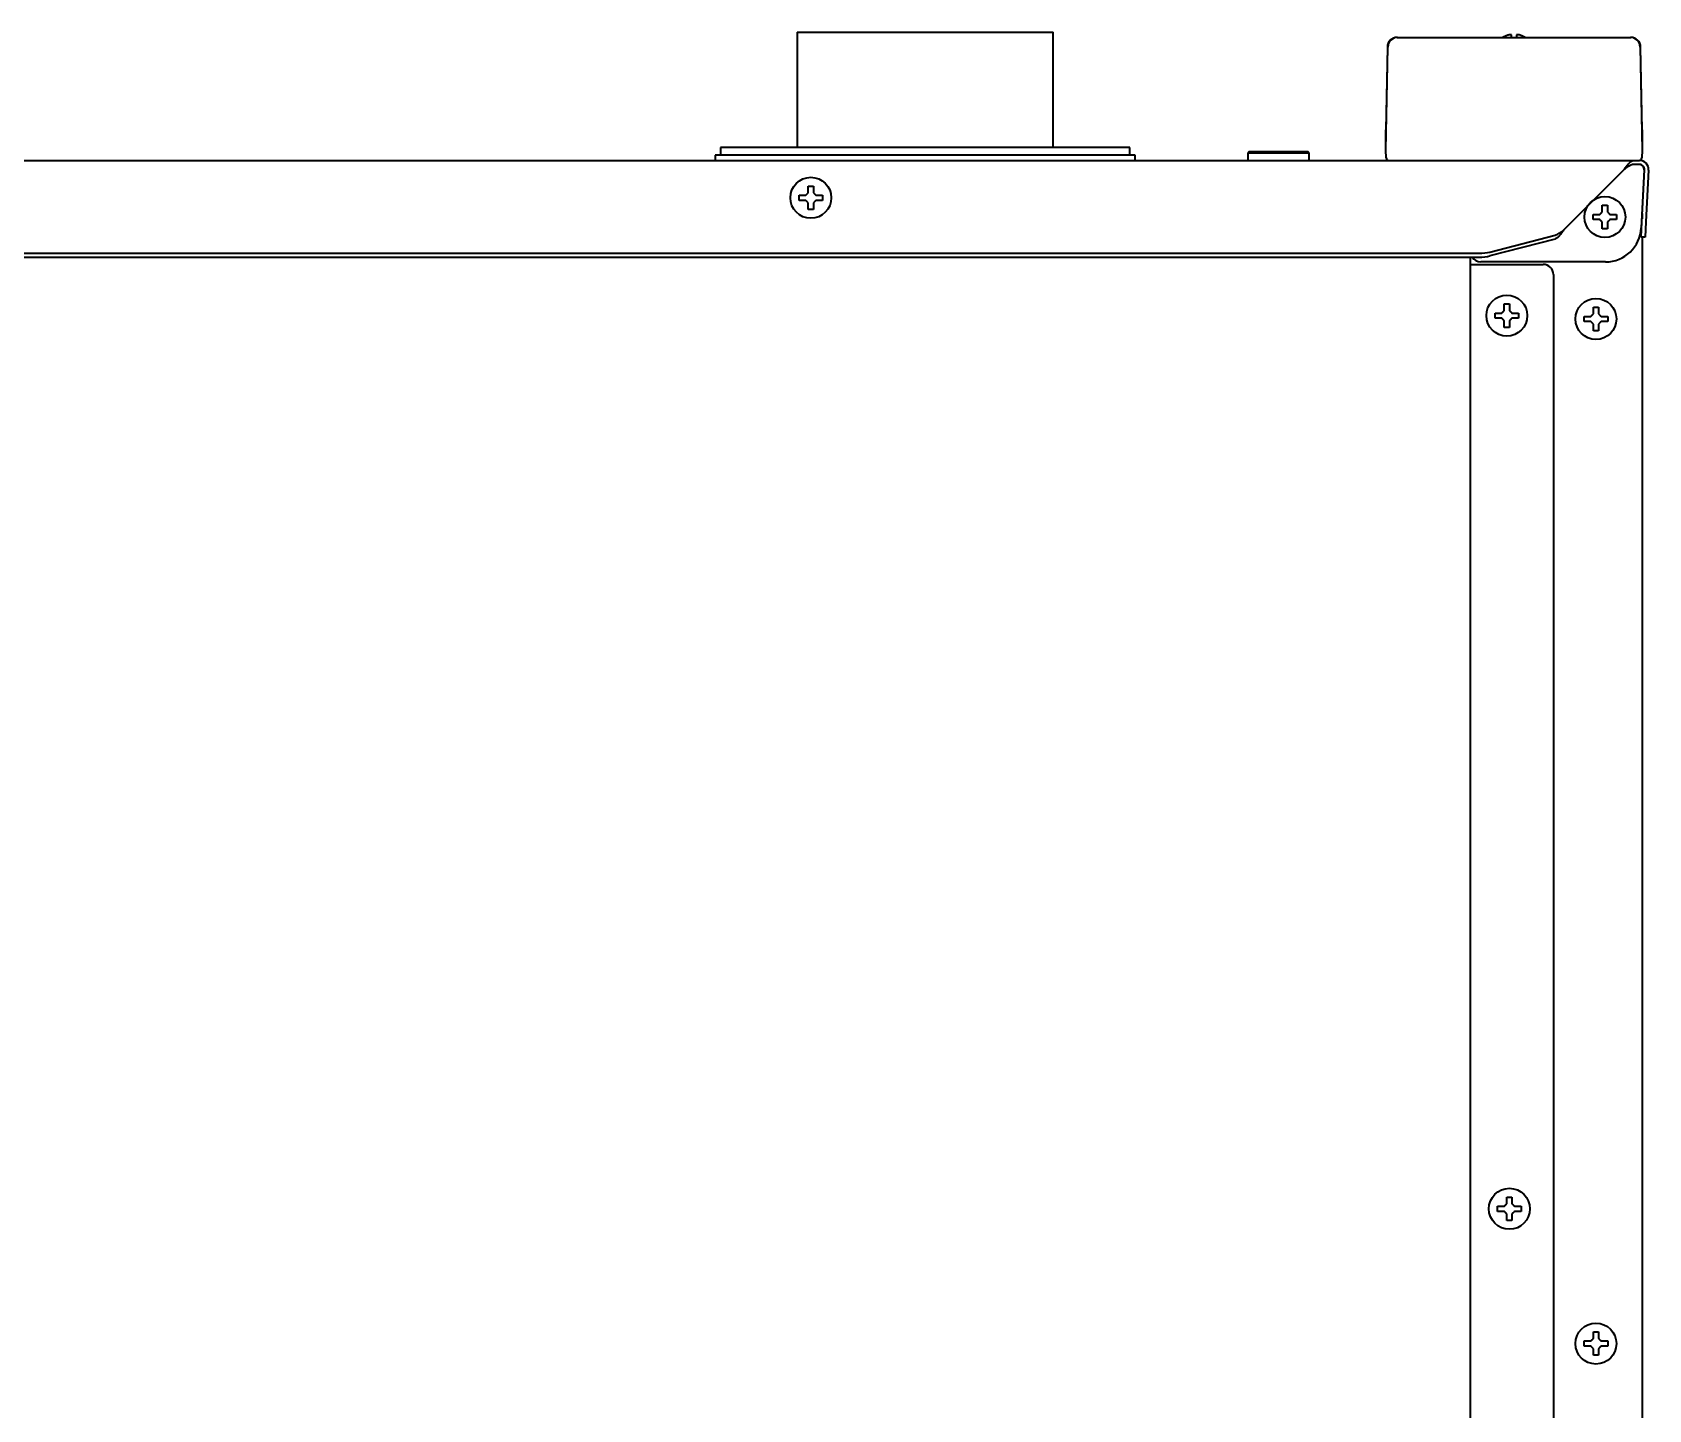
# Model space of a CAD drawing. Extents: x 6336 to 10269, y -393 to 2899.
# Drawn here: x 6773.2 to 7088.9, y 1539.7 to 1808.5 of the extents above; entities that cross this region are included whole.
import ezdxf

# ---------------------------------------------------------------- set-up
doc = ezdxf.new("R2010")
doc.units = 0
doc.header["$LTSCALE"] = 5
doc.layers.add('1', color=7, linetype='CONTINUOUS', true_color=0xffffff)

msp = doc.modelspace()

# ---------------------------------------------------------------- linework, layer by layer
at = {"layer": '1', "color": 7, "linetype": 'Continuous', "lineweight": 35}
for p, q in [((6922.57, 1808.53), (6972.57, 1808.53)), ((6922.57, 1808.53), (6922.57, 1786.03)), ((6972.57, 1786.03), (6972.57, 1808.53)), ((7037.85, 1805.66), (7037.57, 1789.52)), ((7037.57, 1785.53), (7037.92, 1805.66)), ((7037.92, 1805.66), (7037.85, 1805.66)), ((7039.75, 1807.53), (7039.82, 1807.53)), ((7039.82, 1807.53), (7044.92, 1807.53)), ((7044.92, 1807.53), (7080.22, 1807.53)), ((7080.22, 1807.53), (7085.32, 1807.53)), ((7085.32, 1807.53), (7085.39, 1807.53)), ((7087.29, 1805.66), (7087.22, 1805.66)), ((7087.22, 1805.66), (7087.57, 1785.53)), ((7087.57, 1789.52), (7087.29, 1805.66)), ((7037.57, 1785.53), (7037.57, 1789.49)), ((7087.57, 1789.49), (7087.57, 1785.53)), ((6988.57, 1784.53), (6906.57, 1784.53)), ((6906.57, 1784.53), (6906.57, 1783.53)), ((6987.57, 1786.03), (6907.57, 1786.03)), ((6907.57, 1786.03), (6907.57, 1784.53)), ((6987.57, 1784.53), (6987.57, 1786.03)), ((6988.57, 1783.53), (6988.57, 1784.53)), ((7010.82, 1785.28), (7010.57, 1785.03)), ((7010.57, 1785.03), (7022.57, 1785.03)), ((7010.57, 1785.03), (7010.57, 1783.53)), ((7010.82, 1785.28), (7022.32, 1785.28)), ((7022.57, 1785.03), (7022.32, 1785.28)), ((7022.57, 1783.53), (7022.57, 1785.03)), ((7037.63, 1784.01), (7037.57, 1785.53)), ((7087.57, 1785.53), (7087.52, 1784.01)), ((6339.34, 1783.53), (7085.8, 1783.53)), ((7072.25, 1769.91), (7084.07, 1781.73)), ((7085.8, 1783.53), (7086.07, 1783.53)), ((7086.07, 1782.73), (7085.8, 1782.73)), ((7086.07, 1783.53), (7087.07, 1783.53)), ((7087.07, 1782.73), (7086.07, 1782.73)), ((7088.02, 1781.67), (7087.43, 1770.37)), ((7087.54, 1771.56), (7088.07, 1781.67)), ((7088.87, 1781.63), (7088.34, 1771.52)), ((6924.74, 1778.53), (6925.24, 1778.53)), ((6925.24, 1778.53), (6925.74, 1778.53)), ((7079.82, 1774.78), (7080.32, 1774.78)), ((7080.32, 1774.78), (7080.82, 1774.78)), ((6925.24, 1773.93), (6924.74, 1773.93)), ((6925.74, 1773.93), (6925.24, 1773.93)), ((7087.38, 1768.57), (7087.54, 1771.56)), ((7087.57, 1773.18), (7087.57, 1772.15)), ((7088.34, 1771.52), (7088.18, 1768.53)), ((7057.85, 1765.64), (7070.59, 1768.94)), ((7070.59, 1768.17), (7057.85, 1764.87)), ((7080.32, 1770.18), (7079.82, 1770.18)), ((7080.82, 1770.18), (7080.32, 1770.18)), ((7088.18, 1768.53), (7087.38, 1768.57)), ((7087.57, 1768.55), (7087.57, 1374.13)), ((6369.42, 1765.42), (7055.73, 1765.42)), ((6369.42, 1764.64), (7055.73, 1764.64)), ((7054.07, 1394.53), (7054.07, 1764.64)), ((7054.07, 1763.23), (7055.07, 1763.23)), ((7055.07, 1763.23), (7068.27, 1763.23)), ((7080.45, 1763.73), (7056.07, 1763.73)), ((7070.27, 1761.23), (7070.27, 1396.53)), ((7060.67, 1755.53), (7061.17, 1755.53)), ((7061.17, 1755.53), (7061.67, 1755.53)), ((7076.27, 1752.58), (7076.27, 1753.08)), ((7076.27, 1752.08), (7076.27, 1752.58)), ((7080.87, 1753.08), (7080.87, 1752.58)), ((7080.87, 1752.58), (7080.87, 1752.08)), ((7061.17, 1750.93), (7060.67, 1750.93)), ((7061.67, 1750.93), (7061.17, 1750.93)), ((7061.17, 1581.18), (7061.67, 1581.18)), ((7061.67, 1581.18), (7062.17, 1581.18)), ((7061.67, 1576.58), (7061.17, 1576.58)), ((7062.17, 1576.58), (7061.67, 1576.58)), ((7076.27, 1552.58), (7076.27, 1553.08)), ((7076.27, 1552.08), (7076.27, 1552.58)), ((7080.87, 1553.08), (7080.87, 1552.58)), ((7080.87, 1552.58), (7080.87, 1552.08))]:
    msp.add_line(p, q, dxfattribs=at)
for centre in [(6925.24, 1776.23), (7080.32, 1772.48), (7061.17, 1753.23), (7078.57, 1752.58), (7061.67, 1578.88), (7078.57, 1552.58)]:
    msp.add_circle(centre, 4, dxfattribs=at)
for centre, radius, start, end in [((7039.75, 1805.63), 1.9, 90, 179.0001), ((7039.82, 1805.63), 1.9, 90, 179), ((7085.32, 1805.63), 1.9, 1, 90), ((7085.39, 1805.63), 1.9, 0.9999, 90), ((7038.13, 1784.03), 0.5, 182, 270), ((7087.02, 1784.03), 0.5, 270, 358), ((7087.07, 1781.73), 1.8, 357, 90), ((7087.07, 1781.73), 1, 357, 90), ((7068.27, 1761.23), 2, 0, 90)]:
    msp.add_arc(centre, radius, start, end, dxfattribs=at)
for centre, major_axis, ratio, start_param, end_param in [((7036.91, 1751.33), (0.67, 38.21), 0.000913, 6.230871, 6.248311), ((7088.24, 1751.32), (-0.67, 38.22), 0.000913, 0.034869, 0.052307), ((7087.02, 1781.73), (0.726, 0.689), 0.998716, -0.810936, 0.810936), ((7080.43, 1770.75), (-2.31, 6.64), 0.995739, 2.808659, 4.32428), ((7056.08, 1765.73), (1.42, 1.42), 0.992433, 2.926284, 3.923193), ((7055.73, 1766.19), (3, 0), 0.258819, 4.712389, 5.497787), ((7055.73, 1765.42), (3, 0), 0.258819, 4.712389, 5.497787)]:
    msp.add_ellipse(centre, major_axis=major_axis, ratio=ratio, start_param=start_param, end_param=end_param, dxfattribs=at)
for points, knots in [([(7061.57, 1808.02), (7061.52, 1808.01), (7061.41, 1807.98), (7061.25, 1807.93), (7061.09, 1807.87), (7060.93, 1807.81), (7060.78, 1807.74), (7060.63, 1807.67), (7060.49, 1807.6), (7060.4, 1807.55), (7060.38, 1807.53)], [0, 0, 0, 0, 0.134116, 0.268232, 0.402347, 0.536463, 0.670579, 0.804695, 0.938811, 1, 1, 1, 1]), ([(7062.07, 1807.53), (7062.07, 1807.63), (7062.07, 1807.72), (7062.07, 1807.84), (7062.07, 1807.88), (7062.07, 1807.96), (7062.07, 1807.99), (7062.07, 1808.02)], [0, 0, 0, 0, 0.457375, 0.457375, 0.728688, 0.728688, 1, 1, 1, 1]), ([(7064.78, 1807.53), (7064.6, 1807.63), (7064.43, 1807.72), (7064.14, 1807.84), (7064.03, 1807.88), (7063.8, 1807.96), (7063.69, 1807.99), (7063.57, 1808.02)], [0, 0, 0, 0, 0.457379, 0.457379, 0.728689, 0.728689, 1, 1, 1, 1]), ([(7084.07, 1781.73), (7084.1, 1781.76), (7084.12, 1781.79), (7084.17, 1781.86), (7084.19, 1781.89), (7084.26, 1781.99), (7084.31, 1782.06), (7084.45, 1782.25), (7084.54, 1782.37), (7084.66, 1782.52), (7084.68, 1782.55), (7084.73, 1782.61), (7084.75, 1782.64), (7084.82, 1782.72), (7084.87, 1782.78), (7085.01, 1782.93), (7085.1, 1783.03), (7085.19, 1783.11)], [0, 0, 0, 0, 0.0625, 0.0625, 0.125, 0.125, 0.25, 0.25, 0.5, 0.5, 0.5625, 0.5625, 0.625, 0.625, 0.75, 0.75, 1, 1, 1, 1]), ([(7085.19, 1782.5), (7085.1, 1782.45), (7085.01, 1782.4), (7084.87, 1782.31), (7084.82, 1782.28), (7084.73, 1782.22), (7084.68, 1782.19), (7084.61, 1782.14), (7084.59, 1782.12), (7084.54, 1782.08), (7084.52, 1782.07), (7084.45, 1782.02), (7084.35, 1781.95), (7084.26, 1781.87), (7084.17, 1781.8), (7084.12, 1781.76), (7084.07, 1781.73)], [0, 0, 0, 0, 0.25, 0.25, 0.375, 0.375, 0.5, 0.5, 0.5625, 0.5625, 0.625, 0.625, 0.75, 0.875, 0.875, 1, 1, 1, 1]), ([(7085.19, 1783.11), (7085.26, 1783.17), (7085.32, 1783.23), (7085.41, 1783.31), (7085.44, 1783.33), (7085.5, 1783.37), (7085.52, 1783.39), (7085.6, 1783.45), (7085.64, 1783.48), (7085.7, 1783.5), (7085.71, 1783.51), (7085.73, 1783.51), (7085.76, 1783.52), (7085.79, 1783.53), (7085.8, 1783.53)], [0, 0, 0, 0, 0.25, 0.25, 0.375, 0.375, 0.5, 0.5, 0.75, 0.75, 0.8125, 0.8125, 0.875, 1, 1, 1, 1]), ([(7085.8, 1782.73), (7085.76, 1782.73), (7085.72, 1782.72), (7085.66, 1782.7), (7085.63, 1782.69), (7085.58, 1782.68), (7085.56, 1782.67), (7085.51, 1782.65), (7085.48, 1782.64), (7085.43, 1782.61), (7085.4, 1782.6), (7085.31, 1782.56), (7085.26, 1782.53), (7085.19, 1782.5)], [0, 0, 0, 0, 0.25, 0.25, 0.375, 0.375, 0.5, 0.5, 0.625, 0.625, 0.75, 0.75, 1, 1, 1, 1]), ([(6925.74, 1778.53), (6925.74, 1778.32), (6925.74, 1778.11), (6925.74, 1777.79), (6925.74, 1777.68), (6925.74, 1777.45), (6925.74, 1777.34), (6925.74, 1777.23)], [0, 0, 0, 0, 0.5, 0.5, 0.75, 0.75, 1, 1, 1, 1]), ([(6922.94, 1776.73), (6923.15, 1776.73), (6923.36, 1776.73), (6923.68, 1776.73), (6923.79, 1776.73), (6924.01, 1776.73), (6924.13, 1776.73), (6924.24, 1776.73)], [0, 0, 0, 0, 0.5, 0.5, 0.75, 0.75, 1, 1, 1, 1]), ([(6924.74, 1773.93), (6924.74, 1774.13), (6924.74, 1774.34), (6924.74, 1774.66), (6924.74, 1774.77), (6924.74, 1775), (6924.74, 1775.11), (6924.74, 1775.23)], [0, 0, 0, 0, 0.5, 0.5, 0.75, 0.75, 1, 1, 1, 1]), ([(6927.54, 1775.73), (6927.34, 1775.73), (6927.13, 1775.73), (6926.81, 1775.73), (6926.7, 1775.73), (6926.47, 1775.73), (6926.36, 1775.73), (6926.24, 1775.73)], [0, 0, 0, 0, 0.5, 0.5, 0.75, 0.75, 1, 1, 1, 1]), ([(7080.82, 1774.78), (7080.82, 1774.57), (7080.82, 1774.36), (7080.82, 1774.04), (7080.82, 1773.93), (7080.82, 1773.7), (7080.82, 1773.59), (7080.82, 1773.48)], [0, 0, 0, 0, 0.5, 0.5, 0.75, 0.75, 1, 1, 1, 1]), ([(7078.02, 1772.98), (7078.23, 1772.98), (7078.44, 1772.98), (7078.76, 1772.98), (7078.87, 1772.98), (7079.09, 1772.98), (7079.21, 1772.98), (7079.32, 1772.98)], [0, 0, 0, 0, 0.5, 0.5, 0.75, 0.75, 1, 1, 1, 1]), ([(7079.82, 1770.18), (7079.82, 1770.38), (7079.82, 1770.59), (7079.82, 1770.91), (7079.82, 1771.02), (7079.82, 1771.25), (7079.82, 1771.36), (7079.82, 1771.48)], [0, 0, 0, 0, 0.5, 0.5, 0.75, 0.75, 1, 1, 1, 1]), ([(7082.62, 1771.98), (7082.42, 1771.98), (7082.21, 1771.98), (7081.89, 1771.98), (7081.78, 1771.98), (7081.55, 1771.98), (7081.44, 1771.98), (7081.32, 1771.98)], [0, 0, 0, 0, 0.5, 0.5, 0.75, 0.75, 1, 1, 1, 1]), ([(7072.25, 1769.91), (7072.18, 1769.81), (7072.12, 1769.71), (7072.01, 1769.57), (7071.98, 1769.52), (7071.91, 1769.42), (7071.87, 1769.37), (7071.77, 1769.24), (7071.7, 1769.15), (7071.56, 1768.97), (7071.49, 1768.89), (7071.35, 1768.73), (7071.28, 1768.66), (7071.14, 1768.53), (7071.07, 1768.47), (7070.99, 1768.4), (7070.97, 1768.38), (7070.93, 1768.36), (7070.92, 1768.35), (7070.86, 1768.31), (7070.83, 1768.29), (7070.73, 1768.23), (7070.66, 1768.19), (7070.59, 1768.17)], [0, 0, 0, 0, 0.125, 0.125, 0.1875, 0.1875, 0.25, 0.25, 0.375, 0.375, 0.5, 0.5, 0.625, 0.625, 0.75, 0.75, 0.78125, 0.78125, 0.8125, 0.8125, 0.875, 0.875, 1, 1, 1, 1]), ([(7070.59, 1768.94), (7070.62, 1768.95), (7070.66, 1768.96), (7070.71, 1768.97), (7070.73, 1768.98), (7070.76, 1768.99), (7070.85, 1769.01), (7070.94, 1769.05), (7071.14, 1769.14), (7071.28, 1769.21), (7071.56, 1769.39), (7071.7, 1769.48), (7071.91, 1769.64), (7071.98, 1769.69), (7072.06, 1769.76), (7072.08, 1769.77), (7072.12, 1769.8), (7072.17, 1769.84), (7072.22, 1769.88), (7072.25, 1769.91)], [0, 0, 0, 0, 0.0625, 0.0625, 0.09375, 0.09375, 0.125, 0.25, 0.25, 0.5, 0.5, 0.75, 0.75, 0.875, 0.875, 0.90625, 0.90625, 0.9375, 1, 1, 1, 1]), ([(7061.67, 1755.53), (7061.67, 1755.32), (7061.67, 1755.11), (7061.67, 1754.79), (7061.67, 1754.68), (7061.67, 1754.45), (7061.67, 1754.34), (7061.67, 1754.23)], [0, 0, 0, 0, 0.5, 0.5, 0.75, 0.75, 1, 1, 1, 1]), ([(7058.87, 1753.73), (7059.08, 1753.73), (7059.29, 1753.73), (7059.61, 1753.73), (7059.72, 1753.73), (7059.94, 1753.73), (7060.06, 1753.73), (7060.17, 1753.73)], [0, 0, 0, 0, 0.5, 0.5, 0.75, 0.75, 1, 1, 1, 1]), ([(7060.67, 1750.93), (7060.67, 1751.13), (7060.67, 1751.34), (7060.67, 1751.66), (7060.67, 1751.77), (7060.67, 1752), (7060.67, 1752.11), (7060.67, 1752.23)], [0, 0, 0, 0, 0.5, 0.5, 0.75, 0.75, 1, 1, 1, 1]), ([(7063.47, 1752.73), (7063.27, 1752.73), (7063.06, 1752.73), (7062.74, 1752.73), (7062.63, 1752.73), (7062.4, 1752.73), (7062.29, 1752.73), (7062.17, 1752.73)], [0, 0, 0, 0, 0.5, 0.5, 0.75, 0.75, 1, 1, 1, 1]), ([(7076.27, 1753.08), (7076.48, 1753.08), (7076.69, 1753.08), (7077.01, 1753.08), (7077.12, 1753.08), (7077.34, 1753.08), (7077.46, 1753.08), (7077.57, 1753.08)], [0, 0, 0, 0, 0.5, 0.5, 0.75, 0.75, 1, 1, 1, 1]), ([(7079.07, 1754.88), (7079.07, 1754.67), (7079.07, 1754.46), (7079.07, 1754.14), (7079.07, 1754.03), (7079.07, 1753.8), (7079.07, 1753.69), (7079.07, 1753.58)], [0, 0, 0, 0, 0.5, 0.5, 0.75, 0.75, 1, 1, 1, 1]), ([(7080.87, 1752.08), (7080.67, 1752.08), (7080.46, 1752.08), (7080.14, 1752.08), (7080.03, 1752.08), (7079.8, 1752.08), (7079.69, 1752.08), (7079.57, 1752.08)], [0, 0, 0, 0, 0.5, 0.5, 0.75, 0.75, 1, 1, 1, 1]), ([(7078.07, 1750.28), (7078.07, 1750.48), (7078.07, 1750.69), (7078.07, 1751.01), (7078.07, 1751.12), (7078.07, 1751.35), (7078.07, 1751.46), (7078.07, 1751.58)], [0, 0, 0, 0, 0.5, 0.5, 0.75, 0.75, 1, 1, 1, 1]), ([(7059.37, 1579.38), (7059.58, 1579.38), (7059.79, 1579.38), (7060.11, 1579.38), (7060.22, 1579.38), (7060.44, 1579.38), (7060.56, 1579.38), (7060.67, 1579.38)], [0, 0, 0, 0, 0.5, 0.5, 0.75, 0.75, 1, 1, 1, 1]), ([(7062.17, 1581.18), (7062.17, 1580.97), (7062.17, 1580.76), (7062.17, 1580.44), (7062.17, 1580.33), (7062.17, 1580.1), (7062.17, 1579.99), (7062.17, 1579.88)], [0, 0, 0, 0, 0.5, 0.5, 0.75, 0.75, 1, 1, 1, 1]), ([(7063.97, 1578.38), (7063.77, 1578.38), (7063.56, 1578.38), (7063.24, 1578.38), (7063.13, 1578.38), (7062.9, 1578.38), (7062.79, 1578.38), (7062.67, 1578.38)], [0, 0, 0, 0, 0.5, 0.5, 0.75, 0.75, 1, 1, 1, 1]), ([(7061.17, 1576.58), (7061.17, 1576.78), (7061.17, 1576.99), (7061.17, 1577.31), (7061.17, 1577.42), (7061.17, 1577.65), (7061.17, 1577.76), (7061.17, 1577.88)], [0, 0, 0, 0, 0.5, 0.5, 0.75, 0.75, 1, 1, 1, 1]), ([(7079.07, 1554.88), (7079.07, 1554.67), (7079.07, 1554.46), (7079.07, 1554.14), (7079.07, 1554.03), (7079.07, 1553.8), (7079.07, 1553.69), (7079.07, 1553.58)], [0, 0, 0, 0, 0.5, 0.5, 0.75, 0.75, 1, 1, 1, 1]), ([(7076.27, 1553.08), (7076.48, 1553.08), (7076.69, 1553.08), (7077.01, 1553.08), (7077.12, 1553.08), (7077.34, 1553.08), (7077.46, 1553.08), (7077.57, 1553.08)], [0, 0, 0, 0, 0.5, 0.5, 0.75, 0.75, 1, 1, 1, 1]), ([(7078.07, 1550.28), (7078.07, 1550.48), (7078.07, 1550.69), (7078.07, 1551.01), (7078.07, 1551.12), (7078.07, 1551.35), (7078.07, 1551.46), (7078.07, 1551.58)], [0, 0, 0, 0, 0.5, 0.5, 0.75, 0.75, 1, 1, 1, 1]), ([(7080.87, 1552.08), (7080.67, 1552.08), (7080.46, 1552.08), (7080.14, 1552.08), (7080.03, 1552.08), (7079.8, 1552.08), (7079.69, 1552.08), (7079.57, 1552.08)], [0, 0, 0, 0, 0.5, 0.5, 0.75, 0.75, 1, 1, 1, 1])]:
    msp.add_open_spline(points, degree=3, knots=knots, dxfattribs=at)
for points in [[(7062.07, 1808.02), (7062.05, 1808.03), (7062, 1808.03), (7061.92, 1808.04), (7061.85, 1808.04), (7061.78, 1808.04), (7061.71, 1808.04), (7061.64, 1808.03), (7061.6, 1808.02), (7061.57, 1808.02)], [(7063.57, 1808.02), (7063.55, 1808.02), (7063.5, 1808.03), (7063.43, 1808.04), (7063.36, 1808.04), (7063.29, 1808.04), (7063.22, 1808.04), (7063.14, 1808.03), (7063.1, 1808.02), (7063.07, 1808.02)], [(7063.07, 1808.02), (7063.07, 1808.01), (7063.07, 1807.98), (7063.07, 1807.93), (7063.07, 1807.87), (7063.07, 1807.81), (7063.07, 1807.74), (7063.07, 1807.67), (7063.07, 1807.58), (7063.07, 1807.51), (7063.07, 1807.47)], [(6924.74, 1777.23), (6924.74, 1777.28), (6924.74, 1777.39), (6924.74, 1777.55), (6924.74, 1777.71), (6924.74, 1777.86), (6924.74, 1778.02), (6924.74, 1778.17), (6924.74, 1778.34), (6924.74, 1778.46), (6924.74, 1778.53)], [(6922.94, 1775.73), (6922.94, 1775.89), (6922.94, 1776.23), (6922.94, 1776.56), (6922.94, 1776.73)], [(6924.24, 1775.73), (6924.19, 1775.73), (6924.08, 1775.73), (6923.92, 1775.73), (6923.76, 1775.73), (6923.6, 1775.73), (6923.45, 1775.73), (6923.3, 1775.73), (6923.13, 1775.73), (6923.01, 1775.73), (6922.94, 1775.73)], [(6924.24, 1776.73), (6924.27, 1776.75), (6924.32, 1776.8), (6924.39, 1776.88), (6924.47, 1776.95), (6924.54, 1777.02), (6924.6, 1777.09), (6924.67, 1777.16), (6924.72, 1777.2), (6924.74, 1777.23)], [(6924.74, 1775.23), (6924.72, 1775.25), (6924.67, 1775.3), (6924.6, 1775.37), (6924.53, 1775.44), (6924.46, 1775.51), (6924.39, 1775.58), (6924.31, 1775.65), (6924.27, 1775.7), (6924.24, 1775.73)], [(6925.74, 1777.23), (6925.77, 1777.2), (6925.81, 1777.15), (6925.89, 1777.08), (6925.96, 1777.01), (6926.03, 1776.94), (6926.1, 1776.87), (6926.17, 1776.8), (6926.22, 1776.75), (6926.24, 1776.73)], [(6926.24, 1775.73), (6926.22, 1775.7), (6926.17, 1775.65), (6926.09, 1775.58), (6926.02, 1775.5), (6925.95, 1775.43), (6925.88, 1775.36), (6925.81, 1775.3), (6925.77, 1775.25), (6925.74, 1775.23)], [(6925.74, 1775.23), (6925.74, 1775.17), (6925.74, 1775.06), (6925.74, 1774.9), (6925.74, 1774.74), (6925.74, 1774.59), (6925.74, 1774.44), (6925.74, 1774.28), (6925.74, 1774.11), (6925.74, 1773.99), (6925.74, 1773.93)], [(6926.24, 1776.73), (6926.3, 1776.73), (6926.41, 1776.73), (6926.57, 1776.73), (6926.73, 1776.73), (6926.88, 1776.73), (6927.03, 1776.73), (6927.19, 1776.73), (6927.36, 1776.73), (6927.48, 1776.73), (6927.54, 1776.73)], [(6927.54, 1776.73), (6927.54, 1776.56), (6927.54, 1776.23), (6927.54, 1775.89), (6927.54, 1775.73)], [(7079.82, 1773.48), (7079.82, 1773.53), (7079.82, 1773.64), (7079.82, 1773.8), (7079.82, 1773.96), (7079.82, 1774.11), (7079.82, 1774.27), (7079.82, 1774.42), (7079.82, 1774.59), (7079.82, 1774.71), (7079.82, 1774.78)], [(7078.02, 1771.98), (7078.02, 1772.14), (7078.02, 1772.48), (7078.02, 1772.81), (7078.02, 1772.98)], [(7079.32, 1771.98), (7079.27, 1771.98), (7079.16, 1771.98), (7079, 1771.98), (7078.84, 1771.98), (7078.68, 1771.98), (7078.53, 1771.98), (7078.38, 1771.98), (7078.21, 1771.98), (7078.09, 1771.98), (7078.02, 1771.98)], [(7079.32, 1772.98), (7079.35, 1773), (7079.4, 1773.05), (7079.47, 1773.13), (7079.55, 1773.2), (7079.62, 1773.27), (7079.68, 1773.34), (7079.75, 1773.41), (7079.8, 1773.45), (7079.82, 1773.48)], [(7079.82, 1771.48), (7079.8, 1771.5), (7079.75, 1771.55), (7079.68, 1771.62), (7079.61, 1771.69), (7079.54, 1771.76), (7079.47, 1771.83), (7079.39, 1771.9), (7079.35, 1771.95), (7079.32, 1771.98)], [(7080.82, 1773.48), (7080.85, 1773.45), (7080.89, 1773.4), (7080.97, 1773.33), (7081.04, 1773.26), (7081.11, 1773.19), (7081.18, 1773.12), (7081.25, 1773.05), (7081.3, 1773), (7081.32, 1772.98)], [(7081.32, 1771.98), (7081.3, 1771.95), (7081.25, 1771.9), (7081.17, 1771.83), (7081.1, 1771.75), (7081.03, 1771.68), (7080.96, 1771.61), (7080.89, 1771.55), (7080.85, 1771.5), (7080.82, 1771.48)], [(7080.82, 1771.48), (7080.82, 1771.42), (7080.82, 1771.31), (7080.82, 1771.15), (7080.82, 1770.99), (7080.82, 1770.84), (7080.82, 1770.69), (7080.82, 1770.53), (7080.82, 1770.36), (7080.82, 1770.24), (7080.82, 1770.18)], [(7081.32, 1772.98), (7081.38, 1772.98), (7081.49, 1772.98), (7081.65, 1772.98), (7081.81, 1772.98), (7081.96, 1772.98), (7082.11, 1772.98), (7082.27, 1772.98), (7082.44, 1772.98), (7082.56, 1772.98), (7082.62, 1772.98)], [(7082.62, 1772.98), (7082.62, 1772.81), (7082.62, 1772.48), (7082.62, 1772.14), (7082.62, 1771.98)], [(7060.67, 1754.23), (7060.67, 1754.28), (7060.67, 1754.39), (7060.67, 1754.55), (7060.67, 1754.71), (7060.67, 1754.86), (7060.67, 1755.02), (7060.67, 1755.17), (7060.67, 1755.34), (7060.67, 1755.46), (7060.67, 1755.53)], [(7058.87, 1752.73), (7058.87, 1752.89), (7058.87, 1753.23), (7058.87, 1753.56), (7058.87, 1753.73)], [(7060.17, 1752.73), (7060.12, 1752.73), (7060.01, 1752.73), (7059.85, 1752.73), (7059.69, 1752.73), (7059.53, 1752.73), (7059.38, 1752.73), (7059.23, 1752.73), (7059.06, 1752.73), (7058.94, 1752.73), (7058.87, 1752.73)], [(7060.17, 1753.73), (7060.2, 1753.75), (7060.25, 1753.8), (7060.32, 1753.88), (7060.4, 1753.95), (7060.47, 1754.02), (7060.53, 1754.09), (7060.6, 1754.16), (7060.65, 1754.2), (7060.67, 1754.23)], [(7060.67, 1752.23), (7060.65, 1752.25), (7060.6, 1752.3), (7060.53, 1752.37), (7060.46, 1752.44), (7060.39, 1752.51), (7060.32, 1752.58), (7060.24, 1752.65), (7060.2, 1752.7), (7060.17, 1752.73)], [(7061.67, 1754.23), (7061.7, 1754.2), (7061.74, 1754.15), (7061.82, 1754.08), (7061.89, 1754.01), (7061.96, 1753.94), (7062.03, 1753.87), (7062.1, 1753.8), (7062.15, 1753.75), (7062.17, 1753.73)], [(7062.17, 1752.73), (7062.15, 1752.7), (7062.1, 1752.65), (7062.02, 1752.58), (7061.95, 1752.5), (7061.88, 1752.43), (7061.81, 1752.36), (7061.74, 1752.3), (7061.7, 1752.25), (7061.67, 1752.23)], [(7061.67, 1752.23), (7061.67, 1752.17), (7061.67, 1752.06), (7061.67, 1751.9), (7061.67, 1751.74), (7061.67, 1751.59), (7061.67, 1751.44), (7061.67, 1751.28), (7061.67, 1751.11), (7061.67, 1750.99), (7061.67, 1750.93)], [(7062.17, 1753.73), (7062.23, 1753.73), (7062.34, 1753.73), (7062.5, 1753.73), (7062.66, 1753.73), (7062.81, 1753.73), (7062.96, 1753.73), (7063.12, 1753.73), (7063.29, 1753.73), (7063.41, 1753.73), (7063.47, 1753.73)], [(7063.47, 1753.73), (7063.47, 1753.56), (7063.47, 1753.23), (7063.47, 1752.89), (7063.47, 1752.73)], [(7077.57, 1752.08), (7077.52, 1752.08), (7077.41, 1752.08), (7077.25, 1752.08), (7077.09, 1752.08), (7076.93, 1752.08), (7076.78, 1752.08), (7076.63, 1752.08), (7076.46, 1752.08), (7076.34, 1752.08), (7076.27, 1752.08)], [(7077.57, 1753.08), (7077.6, 1753.1), (7077.64, 1753.15), (7077.72, 1753.22), (7077.79, 1753.29), (7077.86, 1753.36), (7077.93, 1753.43), (7078, 1753.5), (7078.05, 1753.55), (7078.07, 1753.58)], [(7078.07, 1751.58), (7078.05, 1751.6), (7078, 1751.65), (7077.92, 1751.73), (7077.85, 1751.8), (7077.78, 1751.87), (7077.71, 1751.94), (7077.64, 1752.01), (7077.6, 1752.05), (7077.57, 1752.08)], [(7078.07, 1753.58), (7078.07, 1753.63), (7078.07, 1753.74), (7078.07, 1753.9), (7078.07, 1754.06), (7078.07, 1754.21), (7078.07, 1754.37), (7078.07, 1754.52), (7078.07, 1754.69), (7078.07, 1754.81), (7078.07, 1754.88)], [(7078.07, 1754.88), (7078.24, 1754.88), (7078.57, 1754.88), (7078.91, 1754.88), (7079.07, 1754.88)], [(7079.07, 1753.58), (7079.1, 1753.55), (7079.15, 1753.5), (7079.22, 1753.43), (7079.3, 1753.35), (7079.37, 1753.28), (7079.43, 1753.21), (7079.5, 1753.15), (7079.55, 1753.1), (7079.57, 1753.08)], [(7079.57, 1752.08), (7079.55, 1752.05), (7079.5, 1752), (7079.43, 1751.93), (7079.36, 1751.86), (7079.29, 1751.79), (7079.22, 1751.72), (7079.14, 1751.65), (7079.1, 1751.6), (7079.07, 1751.58)], [(7079.57, 1753.08), (7079.63, 1753.08), (7079.74, 1753.08), (7079.9, 1753.08), (7080.06, 1753.08), (7080.21, 1753.08), (7080.36, 1753.08), (7080.52, 1753.08), (7080.69, 1753.08), (7080.81, 1753.08), (7080.87, 1753.08)], [(7079.07, 1750.28), (7078.91, 1750.28), (7078.57, 1750.28), (7078.24, 1750.28), (7078.07, 1750.28)], [(7079.07, 1751.58), (7079.07, 1751.52), (7079.07, 1751.41), (7079.07, 1751.25), (7079.07, 1751.09), (7079.07, 1750.94), (7079.07, 1750.79), (7079.07, 1750.63), (7079.07, 1750.46), (7079.07, 1750.34), (7079.07, 1750.28)], [(7059.37, 1578.38), (7059.37, 1578.54), (7059.37, 1578.88), (7059.37, 1579.21), (7059.37, 1579.38)], [(7060.67, 1578.38), (7060.62, 1578.38), (7060.51, 1578.38), (7060.35, 1578.38), (7060.19, 1578.38), (7060.03, 1578.38), (7059.88, 1578.38), (7059.73, 1578.38), (7059.56, 1578.38), (7059.44, 1578.38), (7059.37, 1578.38)], [(7060.67, 1579.38), (7060.7, 1579.4), (7060.75, 1579.45), (7060.82, 1579.53), (7060.9, 1579.6), (7060.97, 1579.67), (7061.03, 1579.74), (7061.1, 1579.81), (7061.15, 1579.85), (7061.17, 1579.88)], [(7061.17, 1577.88), (7061.15, 1577.9), (7061.1, 1577.95), (7061.03, 1578.02), (7060.96, 1578.09), (7060.89, 1578.16), (7060.82, 1578.23), (7060.74, 1578.3), (7060.7, 1578.35), (7060.67, 1578.38)], [(7061.17, 1579.88), (7061.17, 1579.93), (7061.17, 1580.04), (7061.17, 1580.2), (7061.17, 1580.36), (7061.17, 1580.51), (7061.17, 1580.67), (7061.17, 1580.82), (7061.17, 1580.99), (7061.17, 1581.11), (7061.17, 1581.18)], [(7062.17, 1579.88), (7062.2, 1579.85), (7062.24, 1579.8), (7062.32, 1579.73), (7062.39, 1579.66), (7062.46, 1579.59), (7062.53, 1579.52), (7062.6, 1579.45), (7062.65, 1579.4), (7062.67, 1579.38)], [(7062.67, 1578.38), (7062.65, 1578.35), (7062.6, 1578.3), (7062.52, 1578.23), (7062.45, 1578.15), (7062.38, 1578.08), (7062.31, 1578.01), (7062.24, 1577.95), (7062.2, 1577.9), (7062.17, 1577.88)], [(7062.67, 1579.38), (7062.73, 1579.38), (7062.84, 1579.38), (7063, 1579.38), (7063.16, 1579.38), (7063.31, 1579.38), (7063.46, 1579.38), (7063.62, 1579.38), (7063.79, 1579.38), (7063.91, 1579.38), (7063.97, 1579.38)], [(7063.97, 1579.38), (7063.97, 1579.21), (7063.97, 1578.88), (7063.97, 1578.54), (7063.97, 1578.38)], [(7062.17, 1577.88), (7062.17, 1577.82), (7062.17, 1577.71), (7062.17, 1577.55), (7062.17, 1577.39), (7062.17, 1577.24), (7062.17, 1577.09), (7062.17, 1576.93), (7062.17, 1576.76), (7062.17, 1576.64), (7062.17, 1576.58)], [(7077.57, 1553.08), (7077.6, 1553.1), (7077.64, 1553.15), (7077.72, 1553.22), (7077.79, 1553.29), (7077.86, 1553.36), (7077.93, 1553.43), (7078, 1553.5), (7078.05, 1553.55), (7078.07, 1553.58)], [(7078.07, 1553.58), (7078.07, 1553.63), (7078.07, 1553.74), (7078.07, 1553.9), (7078.07, 1554.06), (7078.07, 1554.21), (7078.07, 1554.37), (7078.07, 1554.52), (7078.07, 1554.69), (7078.07, 1554.81), (7078.07, 1554.88)], [(7078.07, 1554.88), (7078.24, 1554.88), (7078.57, 1554.88), (7078.91, 1554.88), (7079.07, 1554.88)], [(7079.07, 1553.58), (7079.1, 1553.55), (7079.15, 1553.5), (7079.22, 1553.43), (7079.3, 1553.35), (7079.37, 1553.28), (7079.43, 1553.21), (7079.5, 1553.15), (7079.55, 1553.1), (7079.57, 1553.08)], [(7077.57, 1552.08), (7077.52, 1552.08), (7077.41, 1552.08), (7077.25, 1552.08), (7077.09, 1552.08), (7076.93, 1552.08), (7076.78, 1552.08), (7076.63, 1552.08), (7076.46, 1552.08), (7076.34, 1552.08), (7076.27, 1552.08)], [(7078.07, 1551.58), (7078.05, 1551.6), (7078, 1551.65), (7077.92, 1551.73), (7077.85, 1551.8), (7077.78, 1551.87), (7077.71, 1551.94), (7077.64, 1552.01), (7077.6, 1552.05), (7077.57, 1552.08)], [(7079.07, 1550.28), (7078.91, 1550.28), (7078.57, 1550.28), (7078.24, 1550.28), (7078.07, 1550.28)], [(7079.57, 1552.08), (7079.55, 1552.05), (7079.5, 1552), (7079.43, 1551.93), (7079.36, 1551.86), (7079.29, 1551.79), (7079.22, 1551.72), (7079.14, 1551.65), (7079.1, 1551.6), (7079.07, 1551.58)], [(7079.07, 1551.58), (7079.07, 1551.52), (7079.07, 1551.41), (7079.07, 1551.25), (7079.07, 1551.09), (7079.07, 1550.94), (7079.07, 1550.79), (7079.07, 1550.63), (7079.07, 1550.46), (7079.07, 1550.34), (7079.07, 1550.28)], [(7079.57, 1553.08), (7079.63, 1553.08), (7079.74, 1553.08), (7079.9, 1553.08), (7080.06, 1553.08), (7080.21, 1553.08), (7080.36, 1553.08), (7080.52, 1553.08), (7080.69, 1553.08), (7080.81, 1553.08), (7080.87, 1553.08)]]:
    msp.add_open_spline(points, degree=3, dxfattribs=at)

doc.saveas('drawing.dxf')
